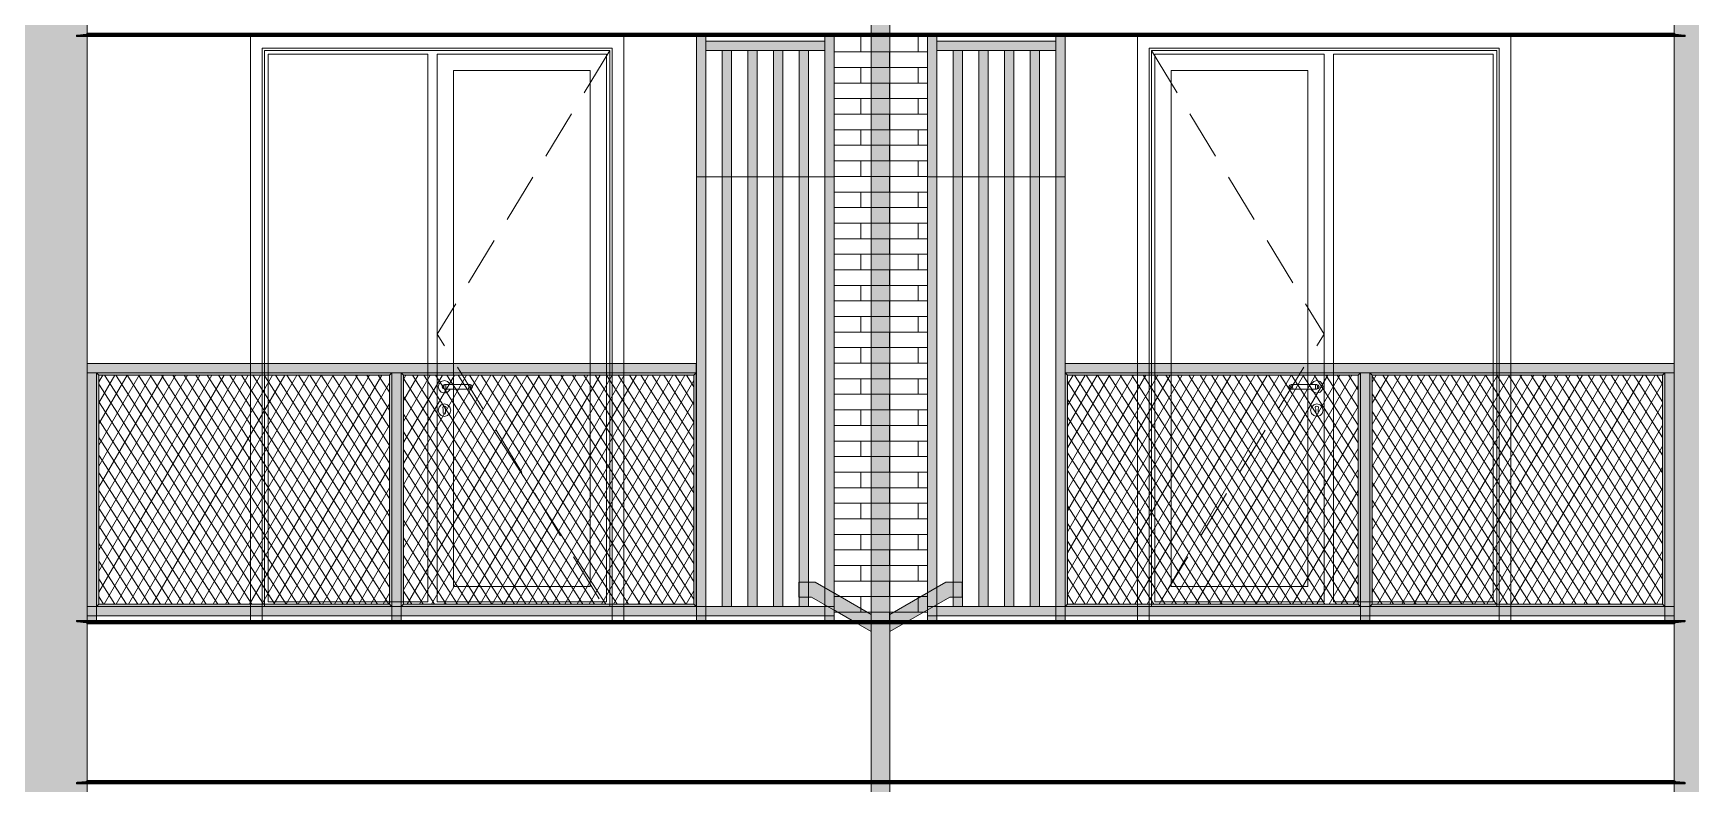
# Model space of a CAD drawing. Header units: millimetres. Extents: x 476244520 to 476657119, y 4620824743 to 4621446928.
# Drawn here: x 476621028 to 476628130, y 4621078446 to 4621081660 of the extents above; entities that cross this region are included whole.
import ezdxf

# ---------------------------------------------------------------- set-up
doc = ezdxf.new("R2010")
doc.units = ezdxf.units.MM
doc.header["$MEASUREMENT"] = 0
doc.set_wipeout_variables(frame=1)
doc.linetypes.add('Hidden Line', pattern=[317.5, 211.666667, -105.833333])
doc.linetypes.add('Wipeout_Contour', pattern=[1000, 0, -1000])
for name, color, linetype, lineweight in [('0_Pen_No__250_Pen_No__255', 255, 'Continuous', 0), ('0_Pen_No__250_Pen_No__7', 7, 'Continuous', 0), ('2D Drafting - General_Pen_No__7_Pen_No__7', 7, 'Continuous', 0), ('New_2D Drafting - General_Pen_No__30_Pen_No__9_Pen_No__9_Pen_No__253', 252, 'Continuous', 0), ('New_2D Drafting - General_Pen_No__30_Pen_No__9_Pen_No__9_Pen_No__255', 255, 'Continuous', 0), ('New_2D Drafting - General_Pen_No__30_Pen_No__9_Pen_No__9_Pen_No__7', 7, 'Continuous', 0), ('New_2D Drafting - General_Pen_No__4', 7, 'Continuous', 0), ('New_2D Drafting - General_Pen_No__7', 7, 'Continuous', 0), ('New_Structural - Bearing_Pen_No__250', 7, 'Continuous', 0), ('Structural - Bearing_Pen_No__250', 7, 'Continuous', 0)]:
    doc.layers.add(name, color=color, linetype=linetype, lineweight=lineweight)
doc.layers.add('New_2D Drafting - General_Pen_No__30_Pen_No__9_Pen_No__9', color=7, linetype='Continuous')
pattern_1 = [(0, (476844527.15, 4621385791.044), (0, 66.64), []), (90, (476844527.15, 4621385791.04), (-244.8, 0), [66.64, -66.64]), (90, (476844649.55, 4621385857.68), (-244.8, 0), [66.64, -66.64])]
pattern_2 = [(60, (476844527.15, 4621385791.044), (-38.971143, 22.5), []), (122.833095, (476844527.15, 4621385791.044), (36.8060797, 18.75), [])]

msp = doc.modelspace()

# ---------------------------------------------------------------- hatches: boundary and pattern name
at = {"layer": 'New_2D Drafting - General_Pen_No__30_Pen_No__9_Pen_No__9_Pen_No__253', "linetype": 'Continuous', "lineweight": 0}
h = msp.add_hatch(dxfattribs=at)
h.set_pattern_fill('BRICK___RUNNING_BOND', color=252, style=0, pattern_type=2)
h.set_pattern_definition(pattern_1)
h.paths.add_polyline_path([(476617959.239, 4621075245.534), (476621259.239, 4621075245.534), (476621259.239, 4621084845.57), (476624459.239, 4621084845.57), (476624459.239, 4621082345.576), (476624859.239, 4621082345.576), (476624859.239, 4621084845.57), (476628059.239, 4621084845.57), (476628059.239, 4621075245.581), (476631359.239, 4621075245.581), (476631359.239, 4621085945.125), (476617959.239, 4621085945.125)])
h.paths.add_polyline_path([(476618659.237, 4621084845.569), (476618659.237, 4621083245.569), (476620259.237, 4621083245.569), (476620259.237, 4621084845.569)], flags=0)
h.paths.add_polyline_path([(476618659.237, 4621081645.569), (476618659.237, 4621080045.569), (476620259.237, 4621080045.569), (476620259.237, 4621081645.569)], flags=0)
h.paths.add_polyline_path([(476618659.237, 4621078445.569), (476618659.237, 4621076845.569), (476620259.237, 4621076845.569), (476620259.237, 4621078445.569)], flags=0)
h.paths.add_polyline_path([(476630659.241, 4621081645.569), (476629059.241, 4621081645.569), (476629059.241, 4621080045.569), (476630659.241, 4621080045.569)], flags=0)
h.paths.add_polyline_path([(476630659.241, 4621078445.569), (476629059.241, 4621078445.569), (476629059.241, 4621076845.569), (476630659.241, 4621076845.569)], flags=0)
h.paths.add_polyline_path([(476630659.241, 4621084845.569), (476629059.241, 4621084845.569), (476629059.241, 4621083245.569), (476630659.241, 4621083245.569)], flags=0)
at = {"layer": 'New_2D Drafting - General_Pen_No__30_Pen_No__9_Pen_No__9_Pen_No__255', "linetype": 'Continuous', "lineweight": 0}
for points in [[(476623869.239, 4621081645.57), (476623909.239, 4621081645.57), (476623909.239, 4621079145.576), (476623869.239, 4621079145.576)], [(476623909.239, 4621081625.57), (476623909.239, 4621081585.483), (476624419.239, 4621081585.483), (476624419.239, 4621081625.57)], [(476623979.239, 4621081585.483), (476623979.239, 4621079205.602), (476624019.239, 4621079205.602), (476624019.239, 4621081585.483)], [(476624089.239, 4621081585.483), (476624089.239, 4621079205.602), (476624129.239, 4621079205.602), (476624129.239, 4621081585.483)], [(476624199.239, 4621081585.483), (476624199.239, 4621079205.602), (476624239.239, 4621079205.602), (476624239.239, 4621081585.483)], [(476624309.239, 4621081585.483), (476624349.239, 4621081585.483), (476624349.239, 4621079205.602), (476624309.239, 4621079205.602)], [(476625409.239, 4621081625.57), (476625409.239, 4621081585.483), (476624899.239, 4621081585.483), (476624899.239, 4621081625.57)], [(476625009.239, 4621081585.483), (476624969.239, 4621081585.483), (476624969.239, 4621079205.602), (476625009.239, 4621079205.602)], [(476625119.239, 4621081585.483), (476625119.239, 4621079205.602), (476625079.239, 4621079205.602), (476625079.239, 4621081585.483)], [(476625229.239, 4621081585.483), (476625229.239, 4621079205.602), (476625189.239, 4621079205.602), (476625189.239, 4621081585.483)], [(476625339.239, 4621081585.483), (476625339.239, 4621079205.602), (476625299.239, 4621079205.602), (476625299.239, 4621081585.483)], [(476625449.239, 4621081645.57), (476625409.239, 4621081645.57), (476625409.239, 4621079145.576), (476625449.239, 4621079145.576)], [(476621259.239, 4621080205.603), (476621259.239, 4621080245.603), (476623869.014, 4621080245.603), (476623869.014, 4621080205.603)], [(476628059.239, 4621080205.603), (476628059.239, 4621080245.603), (476625449.464, 4621080245.603), (476625449.464, 4621080205.603)], [(476621259.239, 4621079145.61), (476621299.239, 4621079145.61), (476621299.239, 4621080205.603), (476621259.239, 4621080205.603)], [(476621299.239, 4621079205.576), (476621309.239, 4621079215.576), (476621309.239, 4621080195.603), (476621299.239, 4621080205.603)], [(476622554.126, 4621080195.603), (476622564.126, 4621080205.603), (476621299.239, 4621080205.603), (476621309.239, 4621080195.603)], [(476622564.126, 4621079205.576), (476622554.126, 4621079215.576), (476622554.126, 4621080195.603), (476622564.126, 4621080205.603)], [(476622564.126, 4621079145.576), (476622604.126, 4621079145.576), (476622604.126, 4621080205.603), (476622564.126, 4621080205.603)], [(476622604.126, 4621079205.602), (476622614.126, 4621079215.602), (476622614.126, 4621080195.63), (476622604.126, 4621080205.63)], [(476623858.928, 4621080195.603), (476623869.014, 4621080205.603), (476622604.153, 4621080205.603), (476622614.153, 4621080195.603)], [(476623869.014, 4621080205.603), (476623858.928, 4621080195.603), (476623858.928, 4621079215.576), (476623869.014, 4621079205.602)], [(476625459.55, 4621080195.603), (476625449.464, 4621080205.603), (476626714.325, 4621080205.603), (476626704.325, 4621080195.603)], [(476625449.464, 4621080205.603), (476625459.55, 4621080195.603), (476625459.55, 4621079215.576), (476625449.464, 4621079205.602)], [(476626714.351, 4621079205.602), (476626704.351, 4621079215.602), (476626704.351, 4621080195.63), (476626714.351, 4621080205.63)], [(476626754.351, 4621079145.576), (476626714.351, 4621079145.576), (476626714.351, 4621080205.603), (476626754.351, 4621080205.603)], [(476626754.351, 4621079205.576), (476626764.351, 4621079215.576), (476626764.351, 4621080195.603), (476626754.351, 4621080205.603)], [(476626764.351, 4621080195.603), (476626754.351, 4621080205.603), (476628019.239, 4621080205.603), (476628009.239, 4621080195.603)], [(476628019.239, 4621079205.576), (476628009.239, 4621079215.576), (476628009.239, 4621080195.603), (476628019.239, 4621080205.603)], [(476628059.239, 4621079145.61), (476628019.239, 4621079145.61), (476628019.239, 4621080205.603), (476628059.239, 4621080205.603)], [(476622554.126, 4621079215.602), (476622564.126, 4621079205.602), (476621299.239, 4621079205.602), (476621309.239, 4621079215.602)], [(476623858.917, 4621079215.587), (476623869.014, 4621079205.602), (476622604.153, 4621079205.602), (476622614.16, 4621079215.61)], [(476625459.561, 4621079215.587), (476625449.464, 4621079205.602), (476626714.325, 4621079205.602), (476626704.317, 4621079215.61)], [(476626764.351, 4621079215.602), (476626754.351, 4621079205.602), (476628019.239, 4621079205.602), (476628009.239, 4621079215.602)]]:
    msp.add_hatch(color=255, dxfattribs=at).paths.add_polyline_path(points)
at = {"layer": 'New_2D Drafting - General_Pen_No__7', "linetype": 'Continuous', "lineweight": 0}
h = msp.add_hatch(dxfattribs=at)
h.set_pattern_fill('BATT_INSULATION', style=0, pattern_type=2)
h.set_pattern_definition(pattern_2)
h.paths.add_polyline_path([(476621309.239, 4621079215.602), (476622554.126, 4621079215.602), (476622554.126, 4621080195.603), (476621309.239, 4621080195.603)])
h = msp.add_hatch(dxfattribs=at)
h.set_pattern_fill('BATT_INSULATION', style=0, pattern_type=2)
h.set_pattern_definition(pattern_2)
h.paths.add_polyline_path([(476622614.126, 4621080195.603), (476623858.928, 4621080195.603), (476623858.928, 4621079215.576), (476622614.126, 4621079215.576)])
h = msp.add_hatch(dxfattribs=at)
h.set_pattern_fill('BATT_INSULATION', style=0, pattern_type=2)
h.set_pattern_definition(pattern_2)
h.paths.add_polyline_path([(476626704.351, 4621080195.603), (476625459.55, 4621080195.603), (476625459.55, 4621079215.576), (476626704.351, 4621079215.576)])
h = msp.add_hatch(dxfattribs=at)
h.set_pattern_fill('BATT_INSULATION', style=0, pattern_type=2)
h.set_pattern_definition(pattern_2)
h.paths.add_polyline_path([(476628009.239, 4621079215.602), (476626764.351, 4621079215.602), (476626764.351, 4621080195.603), (476628009.239, 4621080195.603)])

# ---------------------------------------------------------------- linework, layer by layer
at = {"layer": '2D Drafting - General_Pen_No__7_Pen_No__7', "color": 7, "linetype": 'Continuous', "lineweight": 0, "flags": 128}
for points in [[(476623555.121, 4621079145.569), (476621959.237, 4621079145.569), (476621959.237, 4621081645.569), (476623559.237, 4621081645.569)], [(476623559.237, 4621081645.569), (476623559.237, 4621079145.569), (476623555.121, 4621079145.569)], [(476625762.78, 4621079145.569), (476627358.664, 4621079145.569), (476627358.664, 4621081645.569), (476625758.664, 4621081645.569)], [(476625758.664, 4621081645.569), (476625758.664, 4621079145.569), (476625762.78, 4621079145.569)]]:
    msp.add_lwpolyline(points, dxfattribs=at)
for points in [[(476622009.237, 4621081595.568), (476623509.237, 4621081595.568), (476623509.237, 4621079145.569), (476622009.237, 4621079145.571)], [(476622019.237, 4621081585.568), (476623499.237, 4621081585.568), (476623499.237, 4621079205.571), (476622019.237, 4621079205.571)], [(476627308.664, 4621081595.568), (476625808.664, 4621081595.568), (476625808.664, 4621079145.569), (476627308.664, 4621079145.571)], [(476627298.664, 4621081585.568), (476625818.664, 4621081585.568), (476625818.664, 4621079205.571), (476627298.664, 4621079205.571)], [(476622034.237, 4621081570.568), (476622719.237, 4621081570.568), (476622719.237, 4621079225.571), (476622034.237, 4621079225.571)], [(476622759.233, 4621081570.568), (476623484.237, 4621081570.568), (476623484.237, 4621079225.571), (476622759.237, 4621079225.571)], [(476626558.668, 4621081570.568), (476625833.664, 4621081570.568), (476625833.664, 4621079225.571), (476626558.664, 4621079225.571)], [(476627283.664, 4621081570.568), (476626598.664, 4621081570.568), (476626598.664, 4621079225.571), (476627283.664, 4621079225.571)], [(476622829.237, 4621081500.568), (476623414.237, 4621081500.568), (476623414.237, 4621079290.571), (476622829.237, 4621079290.571)], [(476626488.664, 4621081500.568), (476625903.664, 4621081500.568), (476625903.664, 4621079290.571), (476626488.664, 4621079290.571)]]:
    msp.add_lwpolyline(points, close=True, dxfattribs=at)
at = {"layer": '2D Drafting - General_Pen_No__7_Pen_No__7', "color": 7, "linetype": 'Hidden Line', "lineweight": 0, "flags": 128}
for points in [[(476623499.237, 4621081585.568), (476622759.237, 4621080371.445), (476623508.46, 4621079146.853)], [(476625818.664, 4621081585.568), (476626558.664, 4621080371.446), (476625809.44, 4621079146.853)]]:
    msp.add_lwpolyline(points, dxfattribs=at)
at = {"layer": 'New_2D Drafting - General_Pen_No__30_Pen_No__9_Pen_No__9_Pen_No__7', "color": 7, "linetype": 'Continuous', "lineweight": 0, "flags": 128}
for points in [[(476617959.239, 4621075245.534), (476621259.239, 4621075245.534), (476621259.239, 4621084845.57), (476624459.239, 4621084845.57), (476624459.239, 4621082345.576), (476624859.239, 4621082345.576), (476624859.239, 4621084845.57), (476628059.239, 4621084845.57), (476628059.239, 4621075245.581), (476631359.239, 4621075245.581), (476631359.239, 4621085945.125), (476617959.239, 4621085945.125)], [(476623869.239, 4621081645.57), (476623909.239, 4621081645.57), (476623909.239, 4621079145.576), (476623869.239, 4621079145.576)], [(476623909.239, 4621081625.57), (476623909.239, 4621081585.483), (476624419.239, 4621081585.483), (476624419.239, 4621081625.57)], [(476623979.239, 4621081585.483), (476623979.239, 4621079205.602), (476624019.239, 4621079205.602), (476624019.239, 4621081585.483)], [(476624089.239, 4621081585.483), (476624089.239, 4621079205.602), (476624129.239, 4621079205.602), (476624129.239, 4621081585.483)], [(476624199.239, 4621081585.483), (476624199.239, 4621079205.602), (476624239.239, 4621079205.602), (476624239.239, 4621081585.483)], [(476624309.239, 4621081585.483), (476624349.239, 4621081585.483), (476624349.239, 4621079205.602), (476624309.239, 4621079205.602)], [(476625409.239, 4621081625.57), (476625409.239, 4621081585.483), (476624899.239, 4621081585.483), (476624899.239, 4621081625.57)], [(476625009.239, 4621081585.483), (476624969.239, 4621081585.483), (476624969.239, 4621079205.602), (476625009.239, 4621079205.602)], [(476625119.239, 4621081585.483), (476625119.239, 4621079205.602), (476625079.239, 4621079205.602), (476625079.239, 4621081585.483)], [(476625229.239, 4621081585.483), (476625229.239, 4621079205.602), (476625189.239, 4621079205.602), (476625189.239, 4621081585.483)], [(476625339.239, 4621081585.483), (476625339.239, 4621079205.602), (476625299.239, 4621079205.602), (476625299.239, 4621081585.483)], [(476625449.239, 4621081645.57), (476625409.239, 4621081645.57), (476625409.239, 4621079145.576), (476625449.239, 4621079145.576)], [(476621259.239, 4621080205.603), (476621259.239, 4621080245.603), (476623869.014, 4621080245.603), (476623869.014, 4621080205.603)], [(476628059.239, 4621080205.603), (476628059.239, 4621080245.603), (476625449.464, 4621080245.603), (476625449.464, 4621080205.603)], [(476621259.239, 4621079145.61), (476621299.239, 4621079145.61), (476621299.239, 4621080205.603), (476621259.239, 4621080205.603)], [(476621299.239, 4621079205.576), (476621309.239, 4621079215.576), (476621309.239, 4621080195.603), (476621299.239, 4621080205.603)], [(476622554.126, 4621080195.603), (476622564.126, 4621080205.603), (476621299.239, 4621080205.603), (476621309.239, 4621080195.603)], [(476622564.126, 4621079205.576), (476622554.126, 4621079215.576), (476622554.126, 4621080195.603), (476622564.126, 4621080205.603)], [(476622564.126, 4621079145.576), (476622604.126, 4621079145.576), (476622604.126, 4621080205.603), (476622564.126, 4621080205.603)], [(476622604.126, 4621079205.602), (476622614.126, 4621079215.602), (476622614.126, 4621080195.63), (476622604.126, 4621080205.63)], [(476623858.928, 4621080195.603), (476623869.014, 4621080205.603), (476622604.153, 4621080205.603), (476622614.153, 4621080195.603)], [(476623869.014, 4621080205.603), (476623858.928, 4621080195.603), (476623858.928, 4621079215.576), (476623869.014, 4621079205.602)], [(476625459.55, 4621080195.603), (476625449.464, 4621080205.603), (476626714.325, 4621080205.603), (476626704.325, 4621080195.603)], [(476625449.464, 4621080205.603), (476625459.55, 4621080195.603), (476625459.55, 4621079215.576), (476625449.464, 4621079205.602)], [(476626714.351, 4621079205.602), (476626704.351, 4621079215.602), (476626704.351, 4621080195.63), (476626714.351, 4621080205.63)], [(476626754.351, 4621079145.576), (476626714.351, 4621079145.576), (476626714.351, 4621080205.603), (476626754.351, 4621080205.603)], [(476626754.351, 4621079205.576), (476626764.351, 4621079215.576), (476626764.351, 4621080195.603), (476626754.351, 4621080205.603)], [(476626764.351, 4621080195.603), (476626754.351, 4621080205.603), (476628019.239, 4621080205.603), (476628009.239, 4621080195.603)], [(476628019.239, 4621079205.576), (476628009.239, 4621079215.576), (476628009.239, 4621080195.603), (476628019.239, 4621080205.603)], [(476628059.239, 4621079145.61), (476628019.239, 4621079145.61), (476628019.239, 4621080205.603), (476628059.239, 4621080205.603)], [(476622554.126, 4621079215.602), (476622564.126, 4621079205.602), (476621299.239, 4621079205.602), (476621309.239, 4621079215.602)], [(476623858.917, 4621079215.587), (476623869.014, 4621079205.602), (476622604.153, 4621079205.602), (476622614.16, 4621079215.61)], [(476625459.561, 4621079215.587), (476625449.464, 4621079205.602), (476626714.325, 4621079205.602), (476626704.317, 4621079215.61)], [(476626764.351, 4621079215.602), (476626754.351, 4621079205.602), (476628019.239, 4621079205.602), (476628009.239, 4621079215.602)]]:
    msp.add_lwpolyline(points, close=True, dxfattribs=at)
at = {"layer": 'New_2D Drafting - General_Pen_No__4', "color": 7, "linetype": 'Continuous', "lineweight": 0, "flags": 128}
for points in [[(476621309.239, 4621079215.602), (476622554.126, 4621079215.602), (476622554.126, 4621080195.603), (476621309.239, 4621080195.603)], [(476622614.126, 4621080195.603), (476623858.928, 4621080195.603), (476623858.928, 4621079215.576), (476622614.126, 4621079215.576)], [(476626704.351, 4621080195.603), (476625459.55, 4621080195.603), (476625459.55, 4621079215.576), (476626704.351, 4621079215.576)], [(476628009.239, 4621079215.602), (476626764.351, 4621079215.602), (476626764.351, 4621080195.603), (476628009.239, 4621080195.603)]]:
    msp.add_lwpolyline(points, close=True, dxfattribs=at)
at = {"layer": 'New_Structural - Bearing_Pen_No__250', "color": 7, "linetype": 'Continuous', "lineweight": 0}
for p, q in [((476622766.745, 4621080159.069), (476622763.127, 4621080145.569)), ((476622776.627, 4621080168.952), (476622766.745, 4621080159.069)), ((476622790.127, 4621080172.569), (476622776.627, 4621080168.952)), ((476622803.627, 4621080168.952), (476622790.127, 4621080172.569)), ((476622813.51, 4621080159.069), (476622803.627, 4621080168.952)), ((476622814.448, 4621080155.569), (476622813.51, 4621080159.069)), ((476626503.453, 4621080155.569), (476626504.391, 4621080159.069)), ((476626504.391, 4621080159.069), (476626514.273, 4621080168.952)), ((476626514.273, 4621080168.952), (476626527.773, 4621080172.569)), ((476626527.773, 4621080172.569), (476626541.273, 4621080168.952)), ((476626541.273, 4621080168.952), (476626551.156, 4621080159.069)), ((476626551.156, 4621080159.069), (476626554.773, 4621080145.569)), ((476622763.127, 4621080145.569), (476622766.745, 4621080132.069)), ((476622766.745, 4621080132.069), (476622776.627, 4621080122.186)), ((476622776.627, 4621080122.186), (476622790.127, 4621080118.569)), ((476622783.056, 4621080152.64), (476622780.127, 4621080145.569)), ((476622780.127, 4621080145.569), (476622783.056, 4621080138.498)), ((476622784.608, 4621080152.64), (476622781.849, 4621080145.569)), ((476622781.849, 4621080145.569), (476622784.608, 4621080138.498)), ((476622790.127, 4621080155.569), (476622783.056, 4621080152.64)), ((476622783.056, 4621080138.498), (476622790.127, 4621080135.569)), ((476622789.423, 4621080152.64), (476622787.311, 4621080145.569)), ((476622787.311, 4621080145.569), (476622789.423, 4621080138.498)), ((476622790.127, 4621080155.569), (476622791.269, 4621080155.569)), ((476622790.127, 4621080135.569), (476622791.269, 4621080135.569)), ((476622790.127, 4621080118.569), (476622803.627, 4621080122.186)), ((476622791.269, 4621080155.569), (476622794.521, 4621080155.569)), ((476622791.269, 4621080135.569), (476622794.521, 4621080135.569)), ((476622794.521, 4621080155.569), (476622799.387, 4621080155.569)), ((476622794.521, 4621080135.569), (476622799.387, 4621080135.569)), ((476622796.628, 4621080152.64), (476622795.485, 4621080145.569)), ((476622795.485, 4621080145.569), (476622796.628, 4621080138.498)), ((476622799.387, 4621080155.569), (476622805.127, 4621080155.569)), ((476622799.387, 4621080135.569), (476622805.127, 4621080135.569)), ((476622803.627, 4621080122.186), (476622813.51, 4621080132.069)), ((476622805.127, 4621080155.569), (476622885.127, 4621080155.569)), ((476622805.127, 4621080135.569), (476622885.127, 4621080135.569)), ((476622813.51, 4621080132.069), (476622814.448, 4621080135.569)), ((476622885.127, 4621080155.569), (476622890.868, 4621080155.569)), ((476622885.127, 4621080135.569), (476622890.868, 4621080135.569)), ((476622890.868, 4621080155.569), (476622895.734, 4621080155.569)), ((476622890.868, 4621080135.569), (476622895.734, 4621080135.569)), ((476622893.627, 4621080152.64), (476622894.769, 4621080145.569)), ((476622894.769, 4621080145.569), (476622893.627, 4621080138.498)), ((476622895.734, 4621080155.569), (476622898.986, 4621080155.569)), ((476622895.734, 4621080135.569), (476622898.986, 4621080135.569)), ((476622898.986, 4621080155.569), (476622900.127, 4621080155.569)), ((476622898.986, 4621080135.569), (476622900.127, 4621080135.569)), ((476622900.127, 4621080155.569), (476622907.198, 4621080152.64)), ((476622907.198, 4621080138.498), (476622900.127, 4621080135.569)), ((476622900.832, 4621080152.64), (476622902.944, 4621080145.569)), ((476622902.944, 4621080145.569), (476622900.832, 4621080138.498)), ((476622905.646, 4621080152.64), (476622908.405, 4621080145.569)), ((476622908.405, 4621080145.569), (476622905.646, 4621080138.498)), ((476622907.198, 4621080152.64), (476622910.127, 4621080145.569)), ((476622910.127, 4621080145.569), (476622907.198, 4621080138.498)), ((476626410.702, 4621080152.64), (476626407.773, 4621080145.569)), ((476626407.773, 4621080145.569), (476626410.702, 4621080138.498)), ((476626412.254, 4621080152.64), (476626409.495, 4621080145.569)), ((476626409.495, 4621080145.569), (476626412.254, 4621080138.498)), ((476626417.773, 4621080155.569), (476626410.702, 4621080152.64)), ((476626410.702, 4621080138.498), (476626417.773, 4621080135.569)), ((476626417.069, 4621080152.64), (476626414.957, 4621080145.569)), ((476626414.957, 4621080145.569), (476626417.069, 4621080138.498)), ((476626418.915, 4621080155.569), (476626417.773, 4621080155.569)), ((476626418.915, 4621080135.569), (476626417.773, 4621080135.569)), ((476626422.167, 4621080155.569), (476626418.915, 4621080155.569)), ((476626422.167, 4621080135.569), (476626418.915, 4621080135.569)), ((476626427.033, 4621080155.569), (476626422.167, 4621080155.569)), ((476626427.033, 4621080135.569), (476626422.167, 4621080135.569)), ((476626424.274, 4621080152.64), (476626423.131, 4621080145.569)), ((476626423.131, 4621080145.569), (476626424.274, 4621080138.498)), ((476626432.773, 4621080155.569), (476626427.033, 4621080155.569)), ((476626432.773, 4621080135.569), (476626427.033, 4621080135.569)), ((476626512.773, 4621080155.569), (476626432.773, 4621080155.569)), ((476626512.773, 4621080135.569), (476626432.773, 4621080135.569)), ((476626504.391, 4621080132.069), (476626503.453, 4621080135.569)), ((476626514.273, 4621080122.187), (476626504.391, 4621080132.069)), ((476626518.514, 4621080155.569), (476626512.773, 4621080155.569)), ((476626518.514, 4621080135.569), (476626512.773, 4621080135.569)), ((476626527.773, 4621080118.569), (476626514.273, 4621080122.187)), ((476626523.38, 4621080155.569), (476626518.514, 4621080155.569)), ((476626523.38, 4621080135.569), (476626518.514, 4621080135.569)), ((476626521.273, 4621080152.64), (476626522.415, 4621080145.569)), ((476626522.415, 4621080145.569), (476626521.273, 4621080138.498)), ((476626526.631, 4621080155.569), (476626523.38, 4621080155.569)), ((476626526.631, 4621080135.569), (476626523.38, 4621080135.569)), ((476626527.773, 4621080155.569), (476626526.631, 4621080155.569)), ((476626527.773, 4621080135.569), (476626526.631, 4621080135.569)), ((476626527.773, 4621080155.569), (476626534.844, 4621080152.64)), ((476626534.844, 4621080138.498), (476626527.773, 4621080135.569)), ((476626541.273, 4621080122.187), (476626527.773, 4621080118.569)), ((476626528.478, 4621080152.64), (476626530.589, 4621080145.569)), ((476626530.589, 4621080145.569), (476626528.478, 4621080138.498)), ((476626533.292, 4621080152.64), (476626536.051, 4621080145.569)), ((476626536.051, 4621080145.569), (476626533.292, 4621080138.498)), ((476626534.844, 4621080152.64), (476626537.773, 4621080145.569)), ((476626537.773, 4621080145.569), (476626534.844, 4621080138.498)), ((476626551.156, 4621080132.069), (476626541.273, 4621080122.187)), ((476626554.773, 4621080145.569), (476626551.156, 4621080132.069)), ((476622766.745, 4621080059.069), (476622763.127, 4621080045.569)), ((476622763.127, 4621080045.569), (476622766.745, 4621080032.069)), ((476622776.627, 4621080068.952), (476622766.745, 4621080059.069)), ((476622766.745, 4621080032.069), (476622776.627, 4621080022.186)), ((476622790.127, 4621080072.569), (476622776.627, 4621080068.952)), ((476622776.627, 4621080022.186), (476622790.127, 4621080018.569)), ((476622783.407, 4621080057.209), (476622782.659, 4621080055.261)), ((476622785.127, 4621080049.969), (476622782.659, 4621080055.261)), ((476622783.407, 4621080057.209), (476622784.752, 4621080060.713)), ((476622784.752, 4621080060.713), (476622790.127, 4621080062.995)), ((476622785.127, 4621080048.456), (476622785.127, 4621080049.969)), ((476622785.127, 4621080048.456), (476622785.127, 4621080045.569)), ((476622785.127, 4621080045.569), (476622785.127, 4621080042.682)), ((476622785.127, 4621080042.682), (476622785.127, 4621080036.909)), ((476622785.127, 4621080036.909), (476622785.127, 4621080033.069)), ((476622786.592, 4621080029.534), (476622785.127, 4621080033.069)), ((476622790.127, 4621080028.069), (476622786.592, 4621080029.534)), ((476622803.627, 4621080068.952), (476622790.127, 4621080072.569)), ((476622790.127, 4621080062.995), (476622795.503, 4621080060.713)), ((476622793.663, 4621080029.534), (476622790.127, 4621080028.069)), ((476622790.127, 4621080018.569), (476622803.627, 4621080022.186)), ((476622795.127, 4621080033.069), (476622793.663, 4621080029.534)), ((476622797.595, 4621080055.261), (476622795.127, 4621080049.969)), ((476622795.127, 4621080049.969), (476622795.127, 4621080048.456)), ((476622795.127, 4621080048.456), (476622795.127, 4621080045.569)), ((476622795.127, 4621080045.569), (476622795.127, 4621080042.682)), ((476622795.127, 4621080042.682), (476622795.127, 4621080036.909)), ((476622795.127, 4621080036.909), (476622795.127, 4621080033.069)), ((476622796.848, 4621080057.209), (476622795.503, 4621080060.713)), ((476622796.848, 4621080057.209), (476622797.595, 4621080055.261)), ((476622813.51, 4621080059.069), (476622803.627, 4621080068.952)), ((476622803.627, 4621080022.186), (476622813.51, 4621080032.069)), ((476622817.127, 4621080045.569), (476622813.51, 4621080059.069)), ((476622813.51, 4621080032.069), (476622817.127, 4621080045.569)), ((476626500.773, 4621080045.569), (476626504.391, 4621080059.069)), ((476626504.391, 4621080032.069), (476626500.773, 4621080045.569)), ((476626504.391, 4621080059.069), (476626514.273, 4621080068.952)), ((476626514.273, 4621080022.187), (476626504.391, 4621080032.069)), ((476626514.273, 4621080068.952), (476626527.773, 4621080072.569)), ((476626527.773, 4621080018.569), (476626514.273, 4621080022.187)), ((476626521.053, 4621080057.209), (476626520.305, 4621080055.262)), ((476626520.305, 4621080055.262), (476626522.773, 4621080049.969)), ((476626521.053, 4621080057.209), (476626522.398, 4621080060.713)), ((476626527.773, 4621080062.995), (476626522.398, 4621080060.713)), ((476626522.773, 4621080049.969), (476626522.773, 4621080048.456)), ((476626522.773, 4621080048.456), (476626522.773, 4621080045.569)), ((476626522.773, 4621080045.569), (476626522.773, 4621080042.682)), ((476626522.773, 4621080042.682), (476626522.773, 4621080036.909)), ((476626522.773, 4621080036.909), (476626522.773, 4621080033.069)), ((476626522.773, 4621080033.069), (476626524.238, 4621080029.534)), ((476626524.238, 4621080029.534), (476626527.773, 4621080028.069)), ((476626527.773, 4621080072.569), (476626541.273, 4621080068.952)), ((476626533.148, 4621080060.713), (476626527.773, 4621080062.995)), ((476626527.773, 4621080028.069), (476626531.309, 4621080029.534)), ((476626541.273, 4621080022.187), (476626527.773, 4621080018.569)), ((476626531.309, 4621080029.534), (476626532.773, 4621080033.069)), ((476626532.773, 4621080049.969), (476626535.241, 4621080055.262)), ((476626532.773, 4621080048.456), (476626532.773, 4621080049.969)), ((476626532.773, 4621080048.456), (476626532.773, 4621080045.569)), ((476626532.773, 4621080045.569), (476626532.773, 4621080042.682)), ((476626532.773, 4621080042.682), (476626532.773, 4621080036.909)), ((476626532.773, 4621080036.909), (476626532.773, 4621080033.069)), ((476626534.494, 4621080057.209), (476626533.148, 4621080060.713)), ((476626534.494, 4621080057.209), (476626535.241, 4621080055.262)), ((476626541.273, 4621080068.952), (476626551.156, 4621080059.069)), ((476626551.156, 4621080032.069), (476626541.273, 4621080022.187)), ((476626551.156, 4621080059.069), (476626554.773, 4621080045.569)), ((476626554.773, 4621080045.569), (476626551.156, 4621080032.069))]:
    msp.add_line(p, q, dxfattribs=at)
at = {"layer": 'Structural - Bearing_Pen_No__250', "color": 7, "linetype": 'Continuous', "lineweight": 0}
for p, q in [((476621213.312, 4621081649.607), (476621214.45, 4621081650.905)), ((476621214.45, 4621081650.905), (476621216.153, 4621081651.772)), ((476621216.153, 4621081651.772), (476621217.375, 4621081652.032)), ((476621217.375, 4621081652.032), (476621254.776, 4621081656.021)), ((476621254.776, 4621081656.021), (476621255.998, 4621081656.281)), ((476621255.998, 4621081656.281), (476621257.701, 4621081657.148)), ((476621257.701, 4621081657.148), (476621258.839, 4621081658.446)), ((476621258.839, 4621081658.446), (476621259.239, 4621081659.977)), ((476628059.638, 4621081658.446), (476628059.239, 4621081659.977)), ((476628060.776, 4621081657.148), (476628059.638, 4621081658.446)), ((476628062.479, 4621081656.281), (476628060.776, 4621081657.148)), ((476628063.701, 4621081656.021), (476628062.479, 4621081656.281)), ((476628101.102, 4621081652.032), (476628063.701, 4621081656.021)), ((476628102.324, 4621081651.772), (476628101.102, 4621081652.032)), ((476628104.027, 4621081650.905), (476628102.324, 4621081651.772)), ((476628105.165, 4621081649.607), (476628104.027, 4621081650.905)), ((476621212.913, 4621081648.077), (476621213.312, 4621081649.607)), ((476621212.913, 4621081645.582), (476621212.913, 4621081648.077)), ((476628105.565, 4621081648.077), (476628105.165, 4621081649.607)), ((476628105.565, 4621081645.582), (476628105.565, 4621081648.077)), ((476621212.913, 4621079143.081), (476621212.913, 4621079145.576)), ((476621213.312, 4621079141.55), (476621212.913, 4621079143.081)), ((476621214.45, 4621079140.253), (476621213.312, 4621079141.55)), ((476621216.153, 4621079139.385), (476621214.45, 4621079140.253)), ((476621217.375, 4621079139.126), (476621216.153, 4621079139.385)), ((476621254.776, 4621079135.136), (476621217.375, 4621079139.126)), ((476621255.998, 4621079134.876), (476621254.776, 4621079135.136)), ((476621257.701, 4621079134.009), (476621255.998, 4621079134.876)), ((476621258.839, 4621079132.712), (476621257.701, 4621079134.009)), ((476621259.239, 4621079131.181), (476621258.839, 4621079132.712)), ((476621259.239, 4621078459.995), (476621259.239, 4621079131.181)), ((476628059.239, 4621079131.181), (476628059.638, 4621079132.712)), ((476628059.239, 4621078459.995), (476628059.239, 4621079131.181)), ((476628059.638, 4621079132.712), (476628060.776, 4621079134.009)), ((476628060.776, 4621079134.009), (476628062.479, 4621079134.876)), ((476628062.479, 4621079134.876), (476628063.701, 4621079135.136)), ((476628063.701, 4621079135.136), (476628101.102, 4621079139.126)), ((476628101.102, 4621079139.126), (476628102.324, 4621079139.385)), ((476628102.324, 4621079139.385), (476628104.027, 4621079140.253)), ((476628104.027, 4621079140.253), (476628105.165, 4621079141.55)), ((476628105.165, 4621079141.55), (476628105.565, 4621079143.081)), ((476628105.565, 4621079143.081), (476628105.565, 4621079145.576)), ((476621217.375, 4621078452.032), (476621254.776, 4621078456.021)), ((476621254.776, 4621078456.021), (476621255.998, 4621078456.281)), ((476621254.776, 4621078456.021), (476628063.701, 4621078456.021)), ((476621255.998, 4621078456.281), (476621257.701, 4621078457.148)), ((476621257.701, 4621078457.148), (476621258.839, 4621078458.446)), ((476621258.839, 4621078458.446), (476621259.239, 4621078459.977)), ((476621259.223, 4621078459.977), (476628059.239, 4621078459.977)), ((476628059.638, 4621078458.446), (476628059.239, 4621078459.977)), ((476628060.776, 4621078457.148), (476628059.638, 4621078458.446)), ((476628062.479, 4621078456.281), (476628060.776, 4621078457.148)), ((476628063.701, 4621078456.021), (476628062.479, 4621078456.281)), ((476628101.102, 4621078452.032), (476628063.701, 4621078456.021)), ((476621212.913, 4621078448.077), (476621213.312, 4621078449.607)), ((476621212.913, 4621078445.582), (476621212.913, 4621078448.077)), ((476621212.913, 4621078448.077), (476628105.565, 4621078448.077)), ((476621212.913, 4621078445.582), (476628105.565, 4621078445.582)), ((476621213.312, 4621078449.607), (476621214.45, 4621078450.905)), ((476621214.45, 4621078450.905), (476621216.153, 4621078451.772)), ((476621216.153, 4621078451.772), (476621217.375, 4621078452.032)), ((476621217.375, 4621078452.032), (476628101.102, 4621078452.032)), ((476628102.324, 4621078451.772), (476628101.102, 4621078452.032)), ((476628104.027, 4621078450.905), (476628102.324, 4621078451.772)), ((476628105.165, 4621078449.607), (476628104.027, 4621078450.905)), ((476628105.565, 4621078448.077), (476628105.165, 4621078449.607)), ((476628105.565, 4621078445.582), (476628105.565, 4621078448.077))]:
    msp.add_line(p, q, dxfattribs=at)

# ---------------------------------------------------------------- next in the draw order: wipeouts: each hides what was drawn before it
at = {"color": 254, "linetype": 'Wipeout_Contour', "lineweight": 0, "ltscale": 18582380940.31946}
msp.add_wipeout([(476624459.239, 4621081645.582), (476624459.239, 4621079145.576), (476624859.239, 4621079145.576), (476624859.239, 4621081645.582)], dxfattribs=at).dxf.layer = 'New_2D Drafting - General_Pen_No__30_Pen_No__9_Pen_No__9'

# ---------------------------------------------------------------- next in the draw order: hatches: boundary and pattern name
at = {"layer": '0_Pen_No__250_Pen_No__255', "linetype": 'Continuous', "lineweight": 0, "true_color": 0x3f3f3f}
for points in [[(476624698.919, 4621072745.532), (476624698.661, 4621082370.876), (476624618.662, 4621082370.876), (476624618.662, 4621082268.475), (476624618.662, 4621072745.532)], [(476624618.662, 4621079170.876), (476624378.762, 4621079309.524), (476624308.762, 4621079309.524), (476624308.762, 4621079245.524), (476624362.318, 4621079245.524), (476624618.662, 4621079097.372)], [(476624698.834, 4621079097.357), (476624698.834, 4621079170.861), (476624938.735, 4621079309.51), (476625008.735, 4621079309.51), (476625008.735, 4621079245.51), (476624955.178, 4621079245.51)]]:
    msp.add_hatch(color=250, dxfattribs=at).paths.add_polyline_path(points)
at = {"layer": 'New_2D Drafting - General_Pen_No__30_Pen_No__9_Pen_No__9_Pen_No__253', "linetype": 'Continuous', "lineweight": 0}
h = msp.add_hatch(dxfattribs=at)
h.set_pattern_fill('BRICK___RUNNING_BOND', color=252, style=0, pattern_type=2)
h.set_pattern_definition(pattern_1)
h.paths.add_polyline_path([(476624459.239, 4621081645.582), (476624459.239, 4621079145.576), (476624859.239, 4621079145.576), (476624859.239, 4621081645.582)])
at = {"layer": 'New_2D Drafting - General_Pen_No__30_Pen_No__9_Pen_No__9_Pen_No__255', "linetype": 'Continuous', "lineweight": 0}
for points in [[(476624419.239, 4621081645.57), (476624459.239, 4621081645.57), (476624459.239, 4621079145.576), (476624419.239, 4621079145.576)], [(476624899.239, 4621081645.57), (476624859.239, 4621081645.57), (476624859.239, 4621079145.576), (476624899.239, 4621079145.576)], [(476621259.239, 4621079165.602), (476621259.239, 4621079205.602), (476624459.239, 4621079205.602), (476624459.239, 4621079165.602)], [(476628059.239, 4621079165.602), (476628059.239, 4621079205.602), (476624859.239, 4621079205.602), (476624859.239, 4621079165.602)]]:
    msp.add_hatch(color=255, dxfattribs=at).paths.add_polyline_path(points)

# ---------------------------------------------------------------- next in the draw order: linework, layer by layer
at = {"layer": '0_Pen_No__250_Pen_No__7', "color": 7, "linetype": 'Continuous', "lineweight": 0, "flags": 128}
for points in [[(476624698.919, 4621072745.532), (476624698.661, 4621082370.876), (476624618.662, 4621082370.876), (476624618.662, 4621082268.475), (476624618.662, 4621072745.532)], [(476624618.662, 4621079170.876), (476624378.762, 4621079309.524), (476624308.762, 4621079309.524), (476624308.762, 4621079245.524), (476624362.318, 4621079245.524), (476624618.662, 4621079097.372)], [(476624698.834, 4621079097.357), (476624698.834, 4621079170.861), (476624938.735, 4621079309.51), (476625008.735, 4621079309.51), (476625008.735, 4621079245.51), (476624955.178, 4621079245.51)]]:
    msp.add_lwpolyline(points, close=True, dxfattribs=at)
at = {"layer": 'New_2D Drafting - General_Pen_No__30_Pen_No__9_Pen_No__9_Pen_No__7', "color": 7, "linetype": 'Continuous', "lineweight": 0, "flags": 128}
for points in [[(476624419.239, 4621081645.57), (476624459.239, 4621081645.57), (476624459.239, 4621079145.576), (476624419.239, 4621079145.576)], [(476624459.239, 4621081645.582), (476624459.239, 4621079145.576), (476624859.239, 4621079145.576), (476624859.239, 4621081645.582)], [(476624899.239, 4621081645.57), (476624859.239, 4621081645.57), (476624859.239, 4621079145.576), (476624899.239, 4621079145.576)], [(476624459.239, 4621079205.602), (476623869.239, 4621079205.602), (476623869.239, 4621081045.186), (476624459.239, 4621081045.186)], [(476624859.239, 4621079205.602), (476625449.239, 4621079205.602), (476625449.239, 4621081045.186), (476624859.239, 4621081045.186)], [(476621259.239, 4621079165.602), (476621259.239, 4621079205.602), (476624459.239, 4621079205.602), (476624459.239, 4621079165.602)], [(476628059.239, 4621079165.602), (476628059.239, 4621079205.602), (476624859.239, 4621079205.602), (476624859.239, 4621079165.602)]]:
    msp.add_lwpolyline(points, close=True, dxfattribs=at)
at = {"layer": 'Structural - Bearing_Pen_No__250', "color": 7, "linetype": 'Continuous', "lineweight": 0}
for p, q in [((476621217.375, 4621081652.032), (476628101.102, 4621081652.032)), ((476621254.776, 4621081656.021), (476628063.701, 4621081656.021)), ((476621259.223, 4621081659.977), (476628059.239, 4621081659.977)), ((476621212.913, 4621081648.077), (476628105.565, 4621081648.077)), ((476621212.913, 4621081645.582), (476628105.565, 4621081645.582)), ((476621212.913, 4621079145.576), (476628105.565, 4621079145.576)), ((476621212.913, 4621079143.081), (476628105.565, 4621079143.081)), ((476621217.375, 4621079139.126), (476628101.102, 4621079139.126)), ((476621254.776, 4621079135.136), (476628063.701, 4621079135.136)), ((476621259.239, 4621079131.181), (476628059.239, 4621079131.181))]:
    msp.add_line(p, q, dxfattribs=at)

doc.saveas('drawing.dxf')
